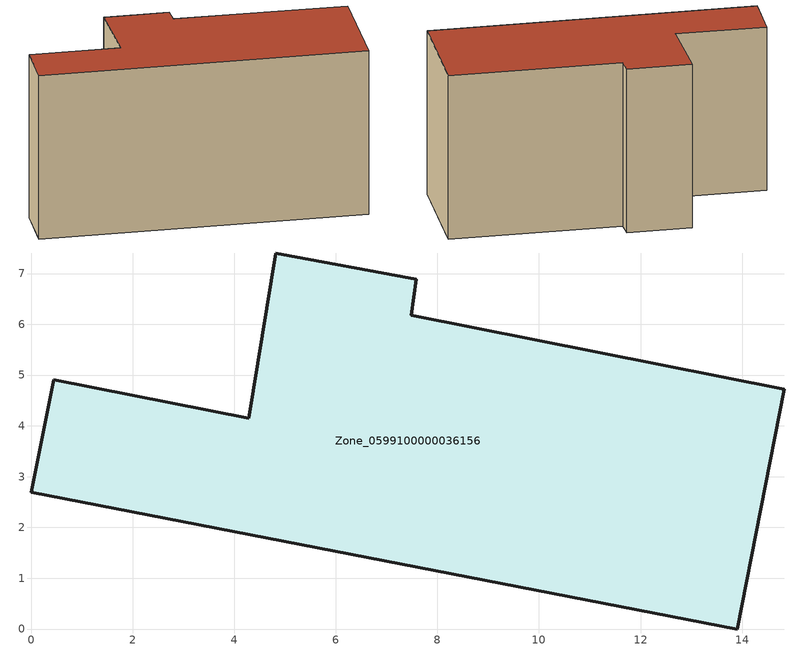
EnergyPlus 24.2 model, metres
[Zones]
Zone_0599100000036156
 floor ground (C_G): 0,2.69 0.44,4.91 4.29,4.15 4.82,7.4 7.58,6.88 7.48,6.18 14.83,4.72 13.9,0 z0
 wall outside (C_F): 13.9,0 14.83,4.72 7.48,6.18 7.58,6.88 4.82,7.4 4.29,4.15 0.44,4.91 0,2.69 13.9,0 z0:7.5
 roof outside (C_R): 0.44,4.91 0,2.69 13.9,0 14.83,4.72 7.48,6.18 7.58,6.88 4.82,7.4 4.29,4.15 z7.5
[BUILDING]
Pand.0599100000036156: North Axis=0; Terrain=City; Loads Convergence Tolerance Value=0.04; Temperature Convergence Tolerance Value=0.4; Solar Distribution=FullExterior; Maximum Number of Warmup Days=25; Minimum Number of Warmup Days=1
[Site:Location]
Rotterdam.The.Hague.AP_ZH_NLD Design_Conditions: Latitude=51.96; Longitude=4.45; Time Zone=1; Elevation=-4.5
[SITE:GROUNDTEMPERATURE:BUILDINGSURFACE]
18, 18, 18, 18, 18, 18, 18, 18, 18, 18, 18, 18
[MATERIAL] Thermal Absorptance=0.9; Solar Absorptance=0.7; Visible Absorptance=0.7
Name | Roughness | Thickness | Conductivity | Density | Specific Heat
G.TC.1946 | MediumSmooth | 0.15 | 1 | 540 | 1210
F.TC.1946 | Rough | 0.3 | 0.857143 | 1920 | 840
R.TC.1946 | MediumRough | 0.2 | 0.909091 | 1500 | 1000
[CONSTRUCTION]
C_G: G.TC.1946
C_F: F.TC.1946
C_R: R.TC.1946
[ZONE]
Zone_0599100000036156: Type=1; Multiplier=1; Ceiling Height=Autocalculate; Volume=Autocalculate; Floor Area=autocalculate; Part of Total Floor Area=Yes
[ZONEINFILTRATION:DESIGNFLOWRATE]
Infil_Zone_0599100000036156: Zone or ZoneList or Space or SpaceList=Zone_0599100000036156; Schedule=AlwaysOn; Design Flow Rate Calculation Method=Flow/Area; Flow Rate per Floor Area=0.003; Constant Term Coefficient=1; Temperature Term Coefficient=0; Velocity Term Coefficient=0; Velocity Squared Term Coefficient=0
[HVACTEMPLATE:ZONE:IDEALLOADSAIRSYSTEM]
Zone_0599100000036156: Maximum Heating Supply Air Temperature=50; Minimum Cooling Supply Air Temperature=13; Maximum Heating Supply Air Humidity Ratio=0.0156; Minimum Cooling Supply Air Humidity Ratio=0.0077; Heating Limit=NoLimit; Cooling Limit=NoLimit; Dehumidification Control Type=ConstantSensibleHeatRatio; Cooling Sensible Heat Ratio=0.7; Dehumidification Setpoint=60; Humidification Control Type=None; Humidification Setpoint=30; Outdoor Air Method=None; Outdoor Air Flow Rate per Person=0.00944; Outdoor Air Flow Rate per Zone Floor Area=0; Outdoor Air Flow Rate per Zone=0; Demand Controlled Ventilation Type=None; Outdoor Air Economizer Type=NoEconomizer; Heat Recovery Type=None; Sensible Heat Recovery Effectiveness=0.7; Latent Heat Recovery Effectiveness=0.65
[ZONECONTROL:THERMOSTAT]
ThermostatControl_Zone_0599100000036156: Zone or ZoneList=Zone_0599100000036156; Control Type Schedule=DualSetpointControlType; Control 1=Thermostat_Zone_0599100000036156; Temperature Difference Between Cutout And Setpoint=0
[THERMOSTATSETPOINT:DUALSETPOINT]
Thermostat_Zone_0599100000036156: Heating Setpoint Temperature Schedule=HeatingSetpoint_Zone_0599100000036156; Cooling Setpoint Temperature Schedule=CoolingSetpoint_Zone_0599100000036156
[SCHEDULE:COMPACT]
HeatingSetpoint_Zone_0599100000036156: Through: 12/31, For: AllDays, Until: 24:00, 21
CoolingSetpoint_Zone_0599100000036156: Through: 12/31, For: AllDays, Until: 24:00, 24
DualSetpointControlType: Through: 12/31, For: AllDays, Until: 24:00, 4
AlwaysOn: Through: 12/31, For: AllDays, Until: 24:00, 1
